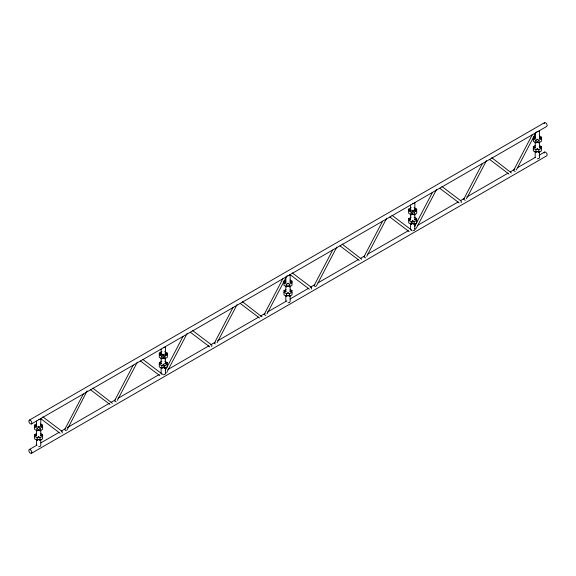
<?xml version="1.0" encoding="UTF-8"?>
<svg xmlns="http://www.w3.org/2000/svg" width="576" height="576" viewBox="0 0 576 576"><rect width="100%" height="100%" fill="white"/><g stroke="black" fill="none" stroke-linecap="round" stroke-linejoin="round"><path stroke-width="0.86" d="M62.179 433.037L62.208 431.489L42.84 416.851M211.817 346.644L211.846 345.096L192.478 330.458M311.573 289.051L311.602 287.503L292.234 272.873M461.218 202.658L461.239 201.11L441.871 186.473M29.254 420.185L28.8 421.178L29.254 422.698L30.334 423.842L31.421 423.95L546.746 126.432L547.2 125.431L546.746 123.919L545.666 122.774L544.579 122.666L29.254 420.185L30.334 420.293L31.421 421.438L31.874 422.957L31.421 423.95M37.037 445.075L29.254 449.568L28.8 450.569L29.254 452.081L30.334 453.226L31.421 453.334L546.746 155.815L547.2 154.822L546.746 153.302L545.666 152.158L544.579 152.05L539.129 155.196M31.421 453.334L31.874 452.34L31.421 450.828L30.334 449.676L29.254 449.568M544.126 123.66L544.579 122.666M544.126 153.043L544.579 152.05M83.326 393.984L64.606 429.746L66.312 430.654M67.032 429.955L87.134 390.816M133.2 365.184L114.48 400.946L116.186 401.854M117.331 400.363L137.297 362.218M165.19 370.562L183.082 336.384M166.788 372.362L187.178 333.418M232.956 307.591L214.236 343.354L215.23 343.922M217.087 342.77L237.053 304.625M282.838 278.798L264.118 314.554L265.824 315.461M266.962 313.97L286.927 275.825M332.712 249.998L313.992 285.761L315.698 286.668M316.426 285.97L336.809 247.032M382.586 221.206L363.866 256.968L365.573 257.868M366.718 256.378L386.683 218.232M414.583 226.577L432.475 192.398M416.189 228.377L436.572 189.432M482.35 163.606L463.63 199.368L465.343 200.275M466.481 198.785L486.446 160.632M532.231 134.806L513.511 170.568L515.218 171.475M516.355 169.985L536.321 131.839M39.074 429.718L37.174 430.812L34.603 429.322L34.589 425.095L36.526 423.979M163.771 355.154L161.87 356.249L159.293 354.758L161.194 353.664L163.771 355.154L163.771 357.725L161.87 358.819L159.293 357.329L159.286 353.102L161.863 351.619M288.468 285.732L286.567 286.826L283.99 285.336L283.982 281.11L285.912 279.994M412.531 214.106L411.264 214.834L408.686 213.343L408.679 209.117L411.257 207.634M533.354 139.709L533.354 137.138L535.284 136.022M36.497 425.657L34.603 426.751L37.174 428.242L39.074 427.147L37.786 426.398M285.89 281.671L283.99 282.766L286.567 284.256L288.468 283.162M537.84 141.761L535.939 142.855L533.362 141.365L533.362 138.794L535.262 137.7M39.434 426.406L38.146 427.147L40.046 428.242L42.624 426.758L40.723 425.664M412.236 211.169L414.814 209.686L416.707 210.78L414.137 212.27L412.236 211.169L412.236 213.739L414.137 214.841L416.707 213.35L416.7 209.124L414.122 207.634M40.716 426.197L42.617 425.102L42.624 429.329L40.046 430.819L38.146 429.718M165.413 354.204L167.314 353.11L167.321 357.336L164.743 358.826L162.842 357.725M290.11 282.211L292.003 281.117L292.01 285.343L289.44 286.834L287.539 285.732M411.264 212.263L413.165 211.169L410.587 209.678L408.686 210.773L411.264 212.263L411.264 214.834M414.799 210.218L416.7 209.124M533.362 138.794L535.939 140.285L537.84 139.183M539.474 138.24L541.375 137.146L541.382 141.372L538.805 142.862L536.911 141.761M164.743 356.249L167.321 354.766L165.42 353.671L162.842 355.154L164.743 356.249L164.743 358.826M287.539 283.162L289.44 284.263L292.01 282.773L290.117 281.678M536.911 139.19L538.805 140.285L541.382 138.802L539.482 137.7M39.074 439.265L37.174 440.359L34.603 438.876L34.589 434.65L36.526 433.534M161.194 363.211L159.293 364.313L161.87 365.796L163.771 364.702L163.771 367.272L161.87 368.366L159.293 366.883L159.286 362.657L161.863 361.166M288.468 295.279L286.567 296.374L283.99 294.89L283.982 290.664L285.912 289.548M413.165 223.286L411.264 224.381L408.686 222.898L408.679 218.671L411.257 217.181M533.354 149.263L533.354 146.686L535.284 145.577M36.497 435.204L34.603 436.306L37.174 437.789L39.074 436.694M285.89 291.218L283.99 292.32L286.567 293.803L288.468 292.709M410.587 219.226L408.686 220.327L411.264 221.81L413.165 220.716M537.84 151.308L535.939 152.402L533.362 150.919L533.362 148.349L535.262 147.247M40.716 435.751L42.617 434.65L42.624 438.876L40.046 440.366L38.146 439.272M165.413 363.758L167.314 362.657L167.321 366.883L164.743 368.374L162.842 367.279M290.11 291.766L292.003 290.664L292.01 294.898L289.44 296.381L287.539 295.286M414.799 219.773L416.7 218.671L416.707 222.905L414.137 224.388L412.236 223.294L412.236 220.723L414.137 221.818L416.707 220.327L414.814 219.233M533.362 148.349L535.939 149.832L537.84 148.738M539.474 147.787L541.375 146.693L541.382 150.919L538.805 152.41L536.911 151.315M38.146 436.702L40.046 437.796L42.624 436.306L40.723 435.211M164.743 365.803L167.321 364.313L165.42 363.218L162.842 364.709L164.743 365.803L164.743 368.374M287.539 292.716L289.44 293.81L292.01 292.32L290.117 291.226M536.911 148.745L538.805 149.839L541.382 148.349L539.482 147.254M40.925 442.829L58.831 432.497M61.164 431.143L65.837 428.45M67.392 427.55L109.433 403.279M110.988 402.379L115.654 399.686M117.994 398.34L159.25 374.515M167.81 369.576L209.066 345.751M210.629 344.858L215.294 342.158M217.634 340.812L258.89 316.987M260.446 316.094L265.118 313.394M267.451 312.048L286.913 300.809M290.03 299.016L308.707 288.23M310.27 287.33L314.935 284.63M318.053 282.83L358.531 259.466M360.864 258.113L364.759 255.866M367.87 254.074L408.348 230.702M417.694 225.31L458.172 201.938M460.505 200.592L464.4 198.338M466.733 196.992L507.989 173.174M510.329 171.828L514.994 169.128M517.334 167.782L535.234 157.442M537.358 131.702L538.898 131.335L539.532 130.45L539.532 138.326M537.358 158.854L538.898 158.486L539.532 157.601L539.532 151.466M412.682 203.681L414.223 203.314L414.857 202.428L414.857 211.183M412.682 230.832L414.223 230.465L414.857 229.579L414.857 223.445M287.986 275.674L289.526 275.306L290.16 274.421L290.16 282.305M287.986 302.825L289.526 302.458L290.16 301.572L290.16 295.438M163.296 347.666L164.83 347.299L165.463 346.414L165.463 355.169M163.296 374.818L164.83 374.45L165.463 373.565L165.463 367.43M38.599 419.659L40.14 419.292L40.774 418.399L40.774 426.283M38.599 446.81L40.14 446.443L40.774 445.558L40.774 439.423M410.645 229.961L411.35 229.91L411.638 230.53M161.258 373.939L161.964 373.896L162.252 374.515M414.742 228.737L415.462 229.068M165.348 372.722L166.068 373.054M539.446 136.03L541.375 137.146M533.354 137.138L535.255 138.233M539.446 145.577L541.375 146.693M533.354 146.686L535.255 147.787M408.679 209.117L410.58 210.218M414.122 217.188L416.7 218.671M408.679 218.671L410.58 219.766M290.074 280.001L292.003 281.117M283.982 281.11L285.883 282.211M290.074 289.548L292.003 290.664M283.982 290.664L285.883 291.758M164.736 351.619L167.314 353.11M159.286 353.102L161.186 354.197M164.736 361.174L167.314 362.657M159.286 362.657L161.186 363.751M40.68 423.986L42.617 425.102M34.589 425.095L36.49 426.19M40.68 433.534L42.617 434.65M34.589 434.65L36.49 435.744M491.753 157.68L511.402 172.93M489.586 159.422L508.954 174.06M439.704 188.222L459.072 202.853M391.99 215.28L411.35 229.91M389.822 217.022L409.183 231.66M342.115 244.073L361.757 259.33M339.948 245.815L359.309 260.453M290.066 274.615L309.434 289.253M242.359 301.666L262.008 316.922M240.192 303.408L259.553 318.046M190.31 332.208L209.678 346.846M142.603 359.258L161.964 373.896M140.436 361.008L159.797 375.638M92.722 388.058L112.37 403.308M90.554 389.801L109.922 404.438M40.673 418.601L60.041 433.231M539.532 141.833L539.532 147.967M538.805 140.285L538.805 142.862M538.805 149.839L538.805 152.41M535.939 140.285L535.939 142.855M535.939 149.832L535.939 152.402M535.183 133.078L535.183 138.326M535.183 141.833L535.183 147.967M535.183 151.466L535.183 157.601M414.857 213.811L414.857 219.946M414.137 212.27L414.137 214.841M414.137 221.818L414.137 224.388M411.264 221.81L411.264 224.381M410.515 205.056L410.515 211.183M410.515 213.811L410.515 219.946M410.515 223.445L410.515 229.579M290.16 285.804L290.16 291.938M289.44 284.263L289.44 286.834M289.44 293.81L289.44 296.381M286.567 284.256L286.567 286.826M286.567 293.803L286.567 296.374M285.818 277.049L285.818 282.305M285.818 285.804L285.818 291.938M285.818 295.438L285.818 301.572M165.463 357.797L165.463 363.931M161.87 356.249L161.87 358.819M161.87 365.796L161.87 368.366M161.122 349.042L161.122 355.169M161.122 357.797L161.122 363.931M161.122 367.43L161.122 373.565M40.774 429.79L40.774 435.917M40.046 428.242L40.046 430.819M40.046 437.796L40.046 440.366M37.174 428.242L37.174 430.812M37.174 437.789L37.174 440.359M36.425 421.027L36.425 426.283M36.425 429.79L36.425 435.917M36.425 439.423L36.425 445.558"/></g></svg>
